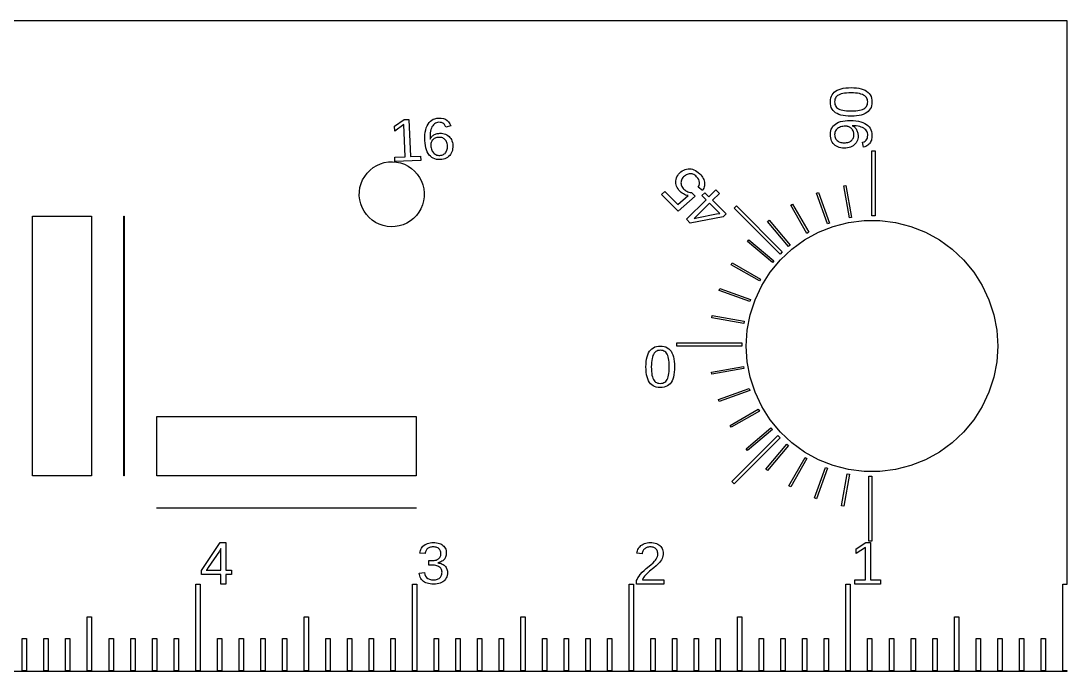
# Model space of a CAD drawing. Header units: metres. Extents: x 0 to 200, y 0 to 54.
# Drawn here: x 151.74 to 200, y 0 to 30 of the extents above; entities that cross this region are included whole.
import ezdxf

# ---------------------------------------------------------------- set-up
doc = ezdxf.new("R2010")
doc.units = ezdxf.units.M

msp = doc.modelspace()

# ---------------------------------------------------------------- linework, layer by layer
for p, q in [((200, 30), (0, 30)), ((200, 4.01), (200, 30)), ((189.125, 26.523), (189.159, 26.594)), ((189.159, 26.594), (189.204, 26.657)), ((189.204, 26.657), (189.259, 26.714)), ((189.259, 26.714), (189.323, 26.763)), ((189.323, 26.763), (189.397, 26.806)), ((189.409, 26.551), (189.368, 26.517)), ((189.397, 26.806), (189.48, 26.841)), ((189.457, 26.581), (189.409, 26.551)), ((189.513, 26.607), (189.457, 26.581)), ((189.48, 26.841), (189.573, 26.871)), ((189.578, 26.628), (189.513, 26.607)), ((189.573, 26.871), (189.676, 26.894)), ((189.652, 26.646), (189.578, 26.628)), ((189.736, 26.66), (189.652, 26.646)), ((189.676, 26.894), (189.788, 26.91)), ((189.828, 26.669), (189.736, 26.66)), ((189.788, 26.91), (189.909, 26.92)), ((189.929, 26.675), (189.828, 26.669)), ((189.909, 26.92), (190.04, 26.923)), ((190.04, 26.677), (189.929, 26.675)), ((190.04, 26.923), (190.169, 26.92)), ((190.147, 26.675), (190.04, 26.677)), ((190.245, 26.669), (190.147, 26.675)), ((190.169, 26.92), (190.289, 26.909)), ((190.335, 26.659), (190.245, 26.669)), ((190.289, 26.909), (190.4, 26.892)), ((190.417, 26.645), (190.335, 26.659)), ((190.4, 26.892), (190.502, 26.868)), ((190.491, 26.626), (190.417, 26.645)), ((190.557, 26.604), (190.491, 26.626)), ((190.502, 26.868), (190.595, 26.837)), ((190.615, 26.577), (190.557, 26.604)), ((190.595, 26.837), (190.679, 26.8)), ((190.665, 26.546), (190.615, 26.577)), ((190.707, 26.511), (190.665, 26.546)), ((190.679, 26.8), (190.754, 26.755)), ((190.754, 26.755), (190.819, 26.704)), ((190.819, 26.704), (190.874, 26.646)), ((190.874, 26.646), (190.92, 26.582)), ((190.92, 26.582), (190.955, 26.511)), ((189.08, 26.268), (189.085, 26.36)), ((189.085, 26.173), (189.08, 26.268)), ((189.085, 26.36), (189.1, 26.445)), ((189.1, 26.086), (189.085, 26.173)), ((189.1, 26.445), (189.125, 26.523)), ((189.124, 26.006), (189.1, 26.086)), ((189.28, 26.327), (189.276, 26.267)), ((189.276, 26.267), (189.28, 26.206)), ((189.291, 26.382), (189.28, 26.327)), ((189.28, 26.206), (189.291, 26.149)), ((189.309, 26.432), (189.291, 26.382)), ((189.291, 26.149), (189.309, 26.098)), ((189.335, 26.477), (189.309, 26.432)), ((189.309, 26.098), (189.334, 26.052)), ((189.368, 26.517), (189.335, 26.477)), ((190.741, 26.47), (190.707, 26.511)), ((190.768, 26.425), (190.741, 26.47)), ((190.742, 26.053), (190.768, 26.098)), ((190.787, 26.376), (190.768, 26.425)), ((190.768, 26.098), (190.787, 26.148)), ((190.798, 26.321), (190.787, 26.376)), ((190.787, 26.148), (190.798, 26.203)), ((190.802, 26.262), (190.798, 26.321)), ((190.798, 26.203), (190.802, 26.262)), ((190.955, 26.511), (190.98, 26.434)), ((190.98, 26.086), (190.955, 26.009)), ((190.98, 26.434), (190.995, 26.35)), ((190.995, 26.17), (190.98, 26.086)), ((190.995, 26.35), (191, 26.26)), ((191, 26.26), (190.995, 26.17)), ((189.158, 25.934), (189.124, 26.006)), ((189.202, 25.87), (189.158, 25.934)), ((189.256, 25.813), (189.202, 25.87)), ((189.32, 25.763), (189.256, 25.813)), ((189.393, 25.721), (189.32, 25.763)), ((189.334, 26.052), (189.367, 26.011)), ((189.367, 26.011), (189.407, 25.976)), ((189.476, 25.685), (189.393, 25.721)), ((189.407, 25.976), (189.454, 25.945)), ((189.454, 25.945), (189.51, 25.919)), ((189.569, 25.655), (189.476, 25.685)), ((189.51, 25.919), (189.574, 25.897)), ((189.672, 25.633), (189.569, 25.655)), ((189.574, 25.897), (189.649, 25.879)), ((189.649, 25.879), (189.733, 25.865)), ((189.785, 25.616), (189.672, 25.633)), ((189.733, 25.865), (189.826, 25.855)), ((189.908, 25.606), (189.785, 25.616)), ((189.826, 25.855), (189.928, 25.849)), ((190.04, 25.603), (189.908, 25.606)), ((189.928, 25.849), (190.04, 25.847)), ((190.04, 25.847), (190.149, 25.849)), ((190.17, 25.607), (190.04, 25.603)), ((190.149, 25.849), (190.249, 25.855)), ((190.29, 25.616), (190.17, 25.607)), ((190.249, 25.855), (190.34, 25.865)), ((190.402, 25.633), (190.29, 25.616)), ((190.34, 25.865), (190.423, 25.879)), ((190.504, 25.657), (190.402, 25.633)), ((190.423, 25.879), (190.497, 25.898)), ((190.497, 25.898), (190.562, 25.92)), ((190.597, 25.687), (190.504, 25.657)), ((190.562, 25.92), (190.619, 25.946)), ((190.68, 25.724), (190.597, 25.687)), ((190.619, 25.946), (190.668, 25.977)), ((190.668, 25.977), (190.709, 26.013)), ((190.755, 25.767), (190.68, 25.724)), ((190.709, 26.013), (190.742, 26.053)), ((190.82, 25.818), (190.755, 25.767)), ((190.875, 25.875), (190.82, 25.818)), ((190.92, 25.939), (190.875, 25.875)), ((190.955, 26.009), (190.92, 25.939)), ((168.977, 25.146), (169.411, 25.448)), ((168.987, 24.917), (168.977, 25.146)), ((169.402, 25.216), (168.987, 24.917)), ((169.466, 23.735), (169.402, 25.216)), ((169.411, 25.448), (169.634, 25.458)), ((169.634, 25.458), (169.709, 23.745)), ((170.439, 25.066), (170.475, 25.156)), ((170.475, 25.156), (170.518, 25.236)), ((170.518, 25.236), (170.568, 25.307)), ((170.568, 25.307), (170.626, 25.368)), ((170.626, 25.368), (170.689, 25.419)), ((170.701, 25.113), (170.674, 25.053)), ((170.689, 25.419), (170.76, 25.459)), ((170.734, 25.166), (170.701, 25.113)), ((170.771, 25.212), (170.734, 25.166)), ((170.76, 25.459), (170.837, 25.489)), ((170.811, 25.249), (170.771, 25.212)), ((170.856, 25.279), (170.811, 25.249)), ((170.837, 25.489), (170.92, 25.509)), ((170.905, 25.301), (170.856, 25.279)), ((170.958, 25.316), (170.905, 25.301)), ((170.92, 25.509), (171.01, 25.518)), ((171.016, 25.322), (170.958, 25.316)), ((171.01, 25.518), (171.127, 25.515)), ((171.081, 25.32), (171.016, 25.322)), ((171.141, 25.309), (171.081, 25.32)), ((171.127, 25.515), (171.231, 25.496)), ((171.194, 25.287), (171.141, 25.309)), ((171.24, 25.256), (171.194, 25.287)), ((171.231, 25.496), (171.323, 25.461)), ((171.28, 25.215), (171.24, 25.256)), ((171.313, 25.165), (171.28, 25.215)), ((171.339, 25.104), (171.313, 25.165)), ((171.323, 25.461), (171.403, 25.409)), ((171.568, 25.156), (171.339, 25.104)), ((171.403, 25.409), (171.47, 25.341)), ((171.47, 25.341), (171.525, 25.257)), ((171.525, 25.257), (171.568, 25.156)), ((189.155, 25.074), (189.198, 25.136)), ((189.198, 25.136), (189.25, 25.192)), ((189.25, 25.192), (189.311, 25.242)), ((189.311, 25.242), (189.381, 25.285)), ((189.381, 25.285), (189.461, 25.322)), ((189.461, 25.322), (189.551, 25.352)), ((189.552, 25.107), (189.503, 25.088)), ((189.551, 25.352), (189.65, 25.375)), ((189.605, 25.122), (189.552, 25.107)), ((189.661, 25.133), (189.605, 25.122)), ((189.65, 25.375), (189.758, 25.392)), ((189.721, 25.14), (189.661, 25.133)), ((189.785, 25.142), (189.721, 25.14)), ((189.758, 25.392), (189.876, 25.402)), ((189.817, 25.141), (189.785, 25.142)), ((189.847, 25.138), (189.817, 25.141)), ((189.877, 25.132), (189.847, 25.138)), ((189.876, 25.402), (190.003, 25.405)), ((189.905, 25.125), (189.877, 25.132)), ((189.933, 25.116), (189.905, 25.125)), ((189.959, 25.104), (189.933, 25.116)), ((189.985, 25.09), (189.959, 25.104)), ((190.003, 25.405), (190.136, 25.401)), ((190.187, 25.162), (190.092, 25.166)), ((190.092, 25.166), (190.126, 25.149)), ((190.126, 25.149), (190.157, 25.129)), ((190.136, 25.401), (190.26, 25.39)), ((190.157, 25.129), (190.187, 25.106)), ((190.275, 25.154), (190.187, 25.162)), ((190.187, 25.106), (190.215, 25.079)), ((190.26, 25.39), (190.374, 25.372)), ((190.357, 25.142), (190.275, 25.154)), ((190.432, 25.124), (190.357, 25.142)), ((190.374, 25.372), (190.48, 25.346)), ((190.501, 25.103), (190.432, 25.124)), ((190.48, 25.346), (190.576, 25.314)), ((190.564, 25.077), (190.501, 25.103)), ((190.576, 25.314), (190.664, 25.273)), ((190.664, 25.273), (190.742, 25.226)), ((190.742, 25.226), (190.81, 25.172)), ((190.81, 25.172), (190.868, 25.112)), ((190.868, 25.112), (190.916, 25.046)), ((170.372, 24.619), (170.378, 24.744)), ((170.375, 24.485), (170.372, 24.619)), ((170.378, 24.744), (170.391, 24.86)), ((170.391, 24.86), (170.411, 24.968)), ((170.411, 24.968), (170.439, 25.066)), ((170.613, 24.742), (170.61, 24.648)), ((170.61, 24.648), (170.612, 24.546)), ((170.621, 24.83), (170.613, 24.742)), ((170.633, 24.912), (170.621, 24.83)), ((170.651, 24.986), (170.633, 24.912)), ((170.674, 25.053), (170.651, 24.986)), ((170.651, 24.612), (170.675, 24.642)), ((170.675, 24.642), (170.7, 24.67)), ((170.7, 24.67), (170.728, 24.695)), ((170.728, 24.695), (170.758, 24.719)), ((170.758, 24.719), (170.79, 24.74)), ((170.79, 24.74), (170.824, 24.758)), ((170.824, 24.758), (170.86, 24.774)), ((170.86, 24.774), (170.898, 24.788)), ((170.922, 24.614), (170.88, 24.603)), ((170.898, 24.788), (170.937, 24.798)), ((170.966, 24.622), (170.922, 24.614)), ((170.937, 24.798), (170.977, 24.807)), ((171.013, 24.626), (170.966, 24.622)), ((170.977, 24.807), (171.019, 24.812)), ((171.063, 24.626), (171.013, 24.626)), ((171.019, 24.812), (171.063, 24.816)), ((171.063, 24.816), (171.136, 24.816)), ((171.111, 24.622), (171.063, 24.626)), ((171.155, 24.613), (171.111, 24.622)), ((171.136, 24.816), (171.205, 24.809)), ((171.205, 24.809), (171.27, 24.795)), ((171.27, 24.795), (171.331, 24.775)), ((171.331, 24.775), (171.387, 24.748)), ((171.387, 24.748), (171.439, 24.714)), ((171.439, 24.714), (171.487, 24.674)), ((171.487, 24.674), (171.531, 24.628)), ((171.531, 24.628), (171.568, 24.578)), ((189.08, 24.762), (189.085, 24.849)), ((189.083, 24.68), (189.08, 24.762)), ((189.094, 24.602), (189.083, 24.68)), ((189.085, 24.849), (189.099, 24.931)), ((189.099, 24.931), (189.122, 25.005)), ((189.122, 25.005), (189.155, 25.074)), ((189.279, 24.803), (189.276, 24.754)), ((189.276, 24.754), (189.278, 24.705)), ((189.278, 24.705), (189.286, 24.66)), ((189.287, 24.849), (189.279, 24.803)), ((189.286, 24.66), (189.298, 24.617)), ((189.302, 24.892), (189.287, 24.849)), ((189.298, 24.617), (189.315, 24.577)), ((189.322, 24.933), (189.302, 24.892)), ((189.347, 24.97), (189.322, 24.933)), ((189.379, 25.005), (189.347, 24.97)), ((189.416, 25.036), (189.379, 25.005)), ((189.458, 25.064), (189.416, 25.036)), ((189.503, 25.088), (189.458, 25.064)), ((190.009, 25.074), (189.985, 25.09)), ((190.032, 25.057), (190.009, 25.074)), ((190.053, 25.038), (190.032, 25.057)), ((190.073, 25.018), (190.053, 25.038)), ((190.09, 24.996), (190.073, 25.018)), ((190.106, 24.972), (190.09, 24.996)), ((190.134, 24.921), (190.106, 24.972)), ((190.13, 24.576), (190.147, 24.616)), ((190.145, 24.894), (190.134, 24.921)), ((190.153, 24.867), (190.145, 24.894)), ((190.147, 24.616), (190.159, 24.658)), ((190.16, 24.839), (190.153, 24.867)), ((190.159, 24.658), (190.167, 24.703)), ((190.165, 24.81), (190.16, 24.839)), ((190.168, 24.781), (190.165, 24.81)), ((190.167, 24.703), (190.169, 24.751)), ((190.169, 24.751), (190.168, 24.781)), ((190.215, 25.079), (190.241, 25.05)), ((190.241, 25.05), (190.265, 25.017)), ((190.265, 25.017), (190.287, 24.981)), ((190.287, 24.981), (190.306, 24.943)), ((190.306, 24.943), (190.323, 24.904)), ((190.323, 24.904), (190.336, 24.864)), ((190.336, 24.864), (190.347, 24.823)), ((190.356, 24.622), (190.346, 24.555)), ((190.347, 24.823), (190.354, 24.781)), ((190.354, 24.781), (190.359, 24.737)), ((190.36, 24.693), (190.356, 24.622)), ((190.359, 24.737), (190.36, 24.693)), ((190.62, 25.046), (190.564, 25.077)), ((190.669, 25.011), (190.62, 25.046)), ((190.711, 24.973), (190.669, 25.011)), ((190.745, 24.93), (190.711, 24.973)), ((190.771, 24.884), (190.745, 24.93)), ((190.79, 24.834), (190.771, 24.884)), ((190.786, 24.594), (190.8, 24.654)), ((190.801, 24.78), (190.79, 24.834)), ((190.8, 24.654), (190.805, 24.722)), ((190.805, 24.722), (190.801, 24.78)), ((190.916, 25.046), (190.953, 24.973)), ((190.953, 24.973), (190.979, 24.894)), ((190.979, 24.894), (190.995, 24.809)), ((190.998, 24.656), (190.992, 24.598)), ((190.995, 24.809), (191, 24.718)), ((191, 24.718), (190.998, 24.656)), ((170.383, 24.362), (170.375, 24.485)), ((170.399, 24.248), (170.383, 24.362)), ((170.421, 24.143), (170.399, 24.248)), ((170.449, 24.046), (170.421, 24.143)), ((170.612, 24.546), (170.631, 24.58)), ((170.631, 24.58), (170.651, 24.612)), ((170.654, 24.344), (170.649, 24.3)), ((170.649, 24.3), (170.649, 24.254)), ((170.649, 24.254), (170.654, 24.196)), ((170.663, 24.384), (170.654, 24.344)), ((170.654, 24.196), (170.663, 24.141)), ((170.676, 24.422), (170.663, 24.384)), ((170.663, 24.141), (170.676, 24.089)), ((170.694, 24.457), (170.676, 24.422)), ((170.716, 24.49), (170.694, 24.457)), ((170.742, 24.519), (170.716, 24.49)), ((170.773, 24.546), (170.742, 24.519)), ((170.806, 24.569), (170.773, 24.546)), ((170.842, 24.588), (170.806, 24.569)), ((170.88, 24.603), (170.842, 24.588)), ((171.196, 24.599), (171.155, 24.613)), ((171.234, 24.581), (171.196, 24.599)), ((171.269, 24.559), (171.234, 24.581)), ((171.3, 24.532), (171.269, 24.559)), ((171.329, 24.501), (171.3, 24.532)), ((171.353, 24.465), (171.329, 24.501)), ((171.374, 24.427), (171.353, 24.465)), ((171.39, 24.384), (171.374, 24.427)), ((171.403, 24.337), (171.39, 24.384)), ((171.411, 24.287), (171.403, 24.337)), ((171.416, 24.233), (171.411, 24.287)), ((171.412, 24.127), (171.416, 24.178)), ((171.416, 24.178), (171.416, 24.233)), ((171.568, 24.578), (171.599, 24.522)), ((171.599, 24.522), (171.623, 24.462)), ((171.623, 24.462), (171.642, 24.397)), ((171.642, 24.397), (171.655, 24.328)), ((171.661, 24.172), (171.654, 24.096)), ((171.655, 24.328), (171.661, 24.253)), ((171.661, 24.253), (171.661, 24.172)), ((189.111, 24.53), (189.094, 24.602)), ((189.136, 24.464), (189.111, 24.53)), ((189.167, 24.403), (189.136, 24.464)), ((189.206, 24.347), (189.167, 24.403)), ((189.251, 24.296), (189.206, 24.347)), ((189.302, 24.252), (189.251, 24.296)), ((189.359, 24.214), (189.302, 24.252)), ((189.315, 24.577), (189.337, 24.54)), ((189.337, 24.54), (189.364, 24.507)), ((189.42, 24.183), (189.359, 24.214)), ((189.364, 24.507), (189.396, 24.476)), ((189.396, 24.476), (189.432, 24.449)), ((189.487, 24.16), (189.42, 24.183)), ((189.432, 24.449), (189.471, 24.427)), ((189.471, 24.427), (189.514, 24.408)), ((189.559, 24.143), (189.487, 24.16)), ((189.514, 24.408), (189.56, 24.393)), ((189.636, 24.132), (189.559, 24.143)), ((189.56, 24.393), (189.609, 24.383)), ((189.609, 24.383), (189.662, 24.377)), ((189.719, 24.129), (189.636, 24.132)), ((189.662, 24.377), (189.719, 24.375)), ((189.719, 24.375), (189.777, 24.377)), ((189.8, 24.132), (189.719, 24.129)), ((189.777, 24.377), (189.831, 24.383)), ((189.875, 24.142), (189.8, 24.132)), ((189.831, 24.383), (189.881, 24.393)), ((189.947, 24.157), (189.875, 24.142)), ((189.881, 24.393), (189.928, 24.408)), ((189.928, 24.408), (189.972, 24.427)), ((190.013, 24.179), (189.947, 24.157)), ((189.972, 24.427), (190.012, 24.449)), ((190.012, 24.449), (190.048, 24.476)), ((190.075, 24.208), (190.013, 24.179)), ((190.048, 24.476), (190.08, 24.507)), ((190.132, 24.242), (190.075, 24.208)), ((190.08, 24.507), (190.107, 24.54)), ((190.107, 24.54), (190.13, 24.576)), ((190.185, 24.283), (190.132, 24.242)), ((190.231, 24.329), (190.185, 24.283)), ((190.271, 24.379), (190.231, 24.329)), ((190.303, 24.434), (190.271, 24.379)), ((190.328, 24.492), (190.303, 24.434)), ((190.346, 24.555), (190.328, 24.492)), ((190.569, 24.4), (190.632, 24.424)), ((190.605, 24.169), (190.569, 24.4)), ((190.662, 24.187), (190.605, 24.169)), ((190.632, 24.424), (190.685, 24.456)), ((190.715, 24.208), (190.662, 24.187)), ((190.685, 24.456), (190.728, 24.495)), ((190.762, 24.233), (190.715, 24.208)), ((190.728, 24.495), (190.762, 24.541)), ((190.762, 24.541), (190.786, 24.594)), ((190.805, 24.26), (190.762, 24.233)), ((190.844, 24.291), (190.805, 24.26)), ((190.878, 24.324), (190.844, 24.291)), ((190.907, 24.361), (190.878, 24.324)), ((190.932, 24.401), (190.907, 24.361)), ((190.953, 24.445), (190.932, 24.401)), ((190.97, 24.492), (190.953, 24.445)), ((190.983, 24.543), (190.97, 24.492)), ((190.992, 24.598), (190.983, 24.543)), ((168.985, 23.714), (169.466, 23.735)), ((168.994, 23.508), (168.985, 23.714)), ((169.709, 23.745), (170.17, 23.766)), ((170.17, 23.766), (170.179, 23.56)), ((170.484, 23.959), (170.449, 24.046)), ((170.526, 23.881), (170.484, 23.959)), ((170.574, 23.811), (170.526, 23.881)), ((170.629, 23.752), (170.574, 23.811)), ((170.689, 23.702), (170.629, 23.752)), ((170.676, 24.089), (170.694, 24.041)), ((170.754, 23.662), (170.689, 23.702)), ((170.694, 24.041), (170.716, 23.995)), ((170.716, 23.995), (170.742, 23.954)), ((170.742, 23.954), (170.773, 23.915)), ((170.826, 23.631), (170.754, 23.662)), ((170.773, 23.915), (170.807, 23.881)), ((170.807, 23.881), (170.843, 23.852)), ((170.843, 23.852), (170.882, 23.829)), ((170.882, 23.829), (170.922, 23.812)), ((170.922, 23.812), (170.965, 23.8)), ((170.965, 23.8), (171.011, 23.794)), ((171.011, 23.794), (171.059, 23.794)), ((171.059, 23.794), (171.107, 23.798)), ((171.107, 23.798), (171.152, 23.807)), ((171.152, 23.807), (171.194, 23.82)), ((171.194, 23.82), (171.233, 23.838)), ((171.233, 23.838), (171.268, 23.86)), ((171.268, 23.86), (171.301, 23.887)), ((171.36, 23.666), (171.297, 23.64)), ((171.301, 23.887), (171.329, 23.918)), ((171.329, 23.918), (171.354, 23.954)), ((171.354, 23.954), (171.375, 23.992)), ((171.418, 23.7), (171.36, 23.666)), ((171.375, 23.992), (171.392, 24.034)), ((171.392, 24.034), (171.404, 24.078)), ((171.404, 24.078), (171.412, 24.127)), ((171.47, 23.74), (171.418, 23.7)), ((171.517, 23.787), (171.47, 23.74)), ((171.559, 23.839), (171.517, 23.787)), ((171.593, 23.896), (171.559, 23.839)), ((171.62, 23.959), (171.593, 23.896)), ((171.641, 24.025), (171.62, 23.959)), ((171.654, 24.096), (171.641, 24.025)), ((191, 21), (191, 24)), ((191, 24), (191.15, 24)), ((191.15, 24), (191.15, 21)), ((167.841, 23.113), (167.988, 23.23)), ((167.988, 23.23), (168.149, 23.328)), ((168.149, 23.328), (168.321, 23.405)), ((168.321, 23.405), (168.502, 23.46)), ((168.502, 23.46), (168.687, 23.491)), ((168.687, 23.491), (168.875, 23.5)), ((168.875, 23.5), (169.063, 23.484)), ((170.179, 23.56), (168.994, 23.508)), ((169.063, 23.484), (169.247, 23.445)), ((169.247, 23.445), (169.425, 23.384)), ((169.425, 23.384), (169.594, 23.3)), ((169.594, 23.3), (169.751, 23.197)), ((169.751, 23.197), (169.894, 23.074)), ((170.903, 23.611), (170.826, 23.631)), ((170.986, 23.6), (170.903, 23.611)), ((171.075, 23.599), (170.986, 23.6)), ((171.154, 23.606), (171.075, 23.599)), ((171.228, 23.619), (171.154, 23.606)), ((171.297, 23.64), (171.228, 23.619)), ((182.444, 23.165), (182.512, 23.177)), ((182.512, 23.177), (182.582, 23.179)), ((182.582, 23.179), (182.651, 23.173)), ((182.651, 23.173), (182.72, 23.158)), ((167.502, 22.664), (167.596, 22.828)), ((167.596, 22.828), (167.709, 22.978)), ((167.709, 22.978), (167.841, 23.113)), ((169.894, 23.074), (170.021, 22.934)), ((170.021, 22.934), (170.128, 22.779)), ((170.128, 22.779), (170.216, 22.613)), ((181.95, 22.627), (181.96, 22.69)), ((181.96, 22.69), (181.978, 22.752)), ((181.978, 22.752), (182.004, 22.811)), ((182.004, 22.811), (182.037, 22.868)), ((182.037, 22.868), (182.078, 22.924)), ((182.078, 22.924), (182.126, 22.977)), ((182.126, 22.977), (182.187, 23.032)), ((182.187, 23.032), (182.249, 23.079)), ((182.225, 22.692), (182.208, 22.652)), ((182.248, 22.73), (182.225, 22.692)), ((182.275, 22.768), (182.248, 22.73)), ((182.249, 23.079), (182.312, 23.116)), ((182.308, 22.804), (182.275, 22.768)), ((182.349, 22.841), (182.308, 22.804)), ((182.312, 23.116), (182.377, 23.145)), ((182.39, 22.873), (182.349, 22.841)), ((182.377, 23.145), (182.444, 23.165)), ((182.433, 22.899), (182.39, 22.873)), ((182.476, 22.92), (182.433, 22.899)), ((182.52, 22.935), (182.476, 22.92)), ((182.564, 22.944), (182.52, 22.935)), ((182.609, 22.948), (182.564, 22.944)), ((182.654, 22.946), (182.609, 22.948)), ((182.699, 22.938), (182.654, 22.946)), ((182.742, 22.925), (182.699, 22.938)), ((182.72, 23.158), (182.788, 23.134)), ((182.785, 22.906), (182.742, 22.925)), ((182.826, 22.881), (182.785, 22.906)), ((182.788, 23.134), (182.855, 23.101)), ((182.867, 22.85), (182.826, 22.881)), ((182.855, 23.101), (182.922, 23.059)), ((182.907, 22.813), (182.867, 22.85)), ((182.964, 22.748), (182.907, 22.813)), ((182.922, 23.059), (182.987, 23.008)), ((183.006, 22.682), (182.964, 22.748)), ((182.987, 23.008), (183.051, 22.949)), ((183.051, 22.949), (183.102, 22.895)), ((183.102, 22.895), (183.146, 22.84)), ((183.146, 22.84), (183.184, 22.786)), ((183.184, 22.786), (183.216, 22.731)), ((183.216, 22.731), (183.241, 22.676)), ((167.352, 22.123), (167.379, 22.309)), ((167.379, 22.309), (167.429, 22.491)), ((167.429, 22.491), (167.502, 22.664)), ((170.216, 22.613), (170.282, 22.436)), ((170.282, 22.436), (170.325, 22.253)), ((170.325, 22.253), (170.345, 22.066)), ((181.948, 22.562), (181.95, 22.627)), ((181.952, 22.496), (181.948, 22.562)), ((181.965, 22.432), (181.952, 22.496)), ((181.986, 22.369), (181.965, 22.432)), ((182.015, 22.308), (181.986, 22.369)), ((182.052, 22.247), (182.015, 22.308)), ((182.096, 22.189), (182.052, 22.247)), ((182.19, 22.569), (182.188, 22.525)), ((182.188, 22.525), (182.191, 22.481)), ((182.196, 22.611), (182.19, 22.569)), ((182.191, 22.481), (182.2, 22.438)), ((182.208, 22.652), (182.196, 22.611)), ((182.2, 22.438), (182.214, 22.396)), ((182.214, 22.396), (182.233, 22.355)), ((182.233, 22.355), (182.258, 22.315)), ((182.258, 22.315), (182.288, 22.275)), ((182.288, 22.275), (182.324, 22.237)), ((182.324, 22.237), (182.365, 22.199)), ((182.988, 22.334), (183.022, 22.406)), ((183.181, 22.181), (182.988, 22.334)), ((183.033, 22.614), (183.006, 22.682)), ((183.022, 22.406), (183.041, 22.477)), ((183.044, 22.546), (183.033, 22.614)), ((183.041, 22.477), (183.044, 22.546)), ((183.214, 22.234), (183.181, 22.181)), ((183.24, 22.288), (183.214, 22.234)), ((183.26, 22.342), (183.24, 22.288)), ((183.241, 22.676), (183.261, 22.62)), ((183.273, 22.397), (183.26, 22.342)), ((183.261, 22.62), (183.273, 22.564)), ((183.273, 22.564), (183.28, 22.508)), ((183.279, 22.452), (183.273, 22.397)), ((183.28, 22.508), (183.279, 22.452)), ((183.479, 21.887), (183.796, 22.204)), ((183.796, 22.204), (183.958, 22.042)), ((189.698, 22.386), (189.796, 22.403)), ((189.958, 20.909), (189.698, 22.386)), ((189.796, 22.403), (190.057, 20.926)), ((167.348, 21.934), (167.352, 22.123)), ((167.368, 21.747), (167.348, 21.934)), ((167.412, 21.564), (167.368, 21.747)), ((170.342, 21.877), (170.315, 21.691)), ((170.345, 22.066), (170.342, 21.877)), ((181.296, 21.989), (181.441, 22.135)), ((182.059, 21.225), (181.296, 21.989)), ((181.441, 22.135), (182.049, 21.527)), ((182.049, 21.527), (182.512, 21.94)), ((182.838, 21.915), (182.059, 21.225)), ((182.149, 22.131), (182.096, 22.189)), ((182.197, 22.087), (182.149, 22.131)), ((182.246, 22.048), (182.197, 22.087)), ((182.297, 22.015), (182.246, 22.048)), ((182.349, 21.988), (182.297, 22.015)), ((182.402, 21.966), (182.349, 21.988)), ((182.365, 22.199), (182.408, 22.167)), ((182.456, 21.95), (182.402, 21.966)), ((182.408, 22.167), (182.453, 22.14)), ((182.438, 20.846), (183.343, 21.751)), ((182.453, 22.14), (182.5, 22.118)), ((182.512, 21.94), (182.456, 21.95)), ((182.5, 22.118), (182.552, 22.101)), ((182.552, 22.101), (182.608, 22.089)), ((182.608, 22.089), (182.67, 22.082)), ((182.67, 22.082), (182.838, 21.915)), ((183.155, 21.939), (183.29, 22.075)), ((183.343, 21.751), (183.155, 21.939)), ((183.29, 22.075), (183.479, 21.887)), ((183.958, 22.042), (183.64, 21.725)), ((183.64, 21.725), (184.274, 21.091)), ((188.435, 22.048), (188.529, 22.082)), ((188.948, 20.638), (188.435, 22.048)), ((188.529, 22.082), (189.042, 20.672)), ((167.478, 21.387), (167.412, 21.564)), ((167.565, 21.221), (167.478, 21.387)), ((170.192, 21.336), (170.098, 21.172)), ((170.264, 21.509), (170.192, 21.336)), ((170.315, 21.691), (170.264, 21.509)), ((183.505, 21.59), (182.793, 20.877)), ((183.981, 21.114), (183.505, 21.59)), ((184.636, 21.364), (184.742, 21.47)), ((186.757, 19.243), (184.636, 21.364)), ((184.742, 21.47), (186.863, 19.349)), ((187.25, 21.495), (187.337, 21.545)), ((188, 20.196), (187.25, 21.495)), ((187.337, 21.545), (188.087, 20.246)), ((152.27, 9.015), (152.27, 20.985)), ((152.27, 20.985), (155, 20.985)), ((155, 20.985), (155, 9.015)), ((156.49, 9.015), (156.49, 20.985)), ((156.49, 20.985), (156.5, 20.985)), ((156.5, 20.985), (156.5, 9.015)), ((167.673, 21.066), (167.565, 21.221)), ((167.799, 20.926), (167.673, 21.066)), ((167.942, 20.803), (167.799, 20.926)), ((168.099, 20.7), (167.942, 20.803)), ((169.705, 20.77), (169.544, 20.672)), ((169.853, 20.887), (169.705, 20.77)), ((169.984, 21.022), (169.853, 20.887)), ((170.098, 21.172), (169.984, 21.022)), ((182.619, 20.666), (182.438, 20.846)), ((184.14, 20.957), (182.619, 20.666)), ((182.793, 20.877), (182.923, 20.915)), ((182.923, 20.915), (183.824, 21.091)), ((183.824, 21.091), (183.947, 21.11)), ((183.947, 21.11), (183.981, 21.114)), ((184.274, 21.091), (184.14, 20.957)), ((186.179, 20.745), (186.256, 20.81)), ((186.256, 20.81), (187.22, 19.66)), ((189.913, 20.697), (190.636, 20.788)), ((190.057, 20.926), (189.958, 20.909)), ((190.636, 20.788), (191.364, 20.788)), ((191.15, 21), (191, 21)), ((191.364, 20.788), (192.087, 20.697)), ((168.268, 20.616), (168.099, 20.7)), ((168.446, 20.555), (168.268, 20.616)), ((168.63, 20.516), (168.446, 20.555)), ((168.818, 20.5), (168.63, 20.516)), ((169.006, 20.509), (168.818, 20.5)), ((169.192, 20.54), (169.006, 20.509)), ((169.372, 20.595), (169.192, 20.54)), ((169.544, 20.672), (169.372, 20.595)), ((187.143, 19.596), (186.179, 20.745)), ((188.53, 20.248), (189.208, 20.516)), ((189.042, 20.672), (188.948, 20.638)), ((189.208, 20.516), (189.913, 20.697)), ((192.087, 20.697), (192.792, 20.516)), ((192.792, 20.516), (193.47, 20.248)), ((185.255, 19.821), (185.319, 19.898)), ((186.404, 18.857), (185.255, 19.821)), ((185.319, 19.898), (186.468, 18.933)), ((187.303, 19.469), (187.892, 19.897)), ((187.892, 19.897), (188.53, 20.248)), ((188.087, 20.246), (188, 20.196)), ((193.47, 20.248), (194.108, 19.897)), ((194.108, 19.897), (194.697, 19.469)), ((186.863, 19.349), (186.757, 19.243)), ((186.772, 18.97), (187.303, 19.469)), ((187.22, 19.66), (187.143, 19.596)), ((194.697, 19.469), (195.228, 18.97)), ((184.505, 18.75), (184.555, 18.837)), ((184.555, 18.837), (185.854, 18.087)), ((186.308, 18.409), (186.772, 18.97)), ((186.468, 18.933), (186.404, 18.857)), ((195.228, 18.97), (195.692, 18.409)), ((185.804, 18), (184.505, 18.75)), ((185.917, 17.794), (186.308, 18.409)), ((195.692, 18.409), (196.083, 17.794)), ((185.854, 18.087), (185.804, 18)), ((183.952, 17.565), (183.987, 17.659)), ((185.362, 17.052), (183.952, 17.565)), ((183.987, 17.659), (185.396, 17.146)), ((185.607, 17.135), (185.917, 17.794)), ((196.083, 17.794), (196.393, 17.135)), ((185.396, 17.146), (185.362, 17.052)), ((185.382, 16.442), (185.607, 17.135)), ((196.393, 17.135), (196.618, 16.442)), ((185.246, 15.727), (185.382, 16.442)), ((196.618, 16.442), (196.754, 15.727)), ((183.614, 16.302), (183.631, 16.401)), ((185.091, 16.042), (183.614, 16.302)), ((183.631, 16.401), (185.109, 16.14)), ((185.109, 16.14), (185.091, 16.042)), ((185.2, 15), (185.246, 15.727)), ((196.754, 15.727), (196.8, 15)), ((180.984, 14.955), (181.061, 14.98)), ((181.061, 14.98), (181.145, 14.995)), ((181.145, 14.995), (181.235, 15)), ((181.235, 15), (181.325, 14.995)), ((181.325, 14.995), (181.409, 14.98)), ((181.409, 14.98), (181.486, 14.955)), ((182, 15), (182, 15.15)), ((182, 15.15), (185, 15.15)), ((185, 15), (182, 15)), ((185, 15.15), (185, 15)), ((185.246, 14.273), (185.2, 15)), ((196.8, 15), (196.754, 14.273)), ((180.603, 14.4), (180.627, 14.502)), ((180.627, 14.502), (180.658, 14.595)), ((180.658, 14.595), (180.695, 14.679)), ((180.695, 14.679), (180.74, 14.754)), ((180.74, 14.754), (180.791, 14.819)), ((180.791, 14.819), (180.849, 14.874)), ((180.849, 14.874), (180.913, 14.92)), ((180.869, 14.491), (180.851, 14.417)), ((180.891, 14.557), (180.869, 14.491)), ((180.918, 14.615), (180.891, 14.557)), ((180.913, 14.92), (180.984, 14.955)), ((180.949, 14.665), (180.918, 14.615)), ((180.985, 14.707), (180.949, 14.665)), ((181.025, 14.741), (180.985, 14.707)), ((181.07, 14.768), (181.025, 14.741)), ((181.12, 14.787), (181.07, 14.768)), ((181.174, 14.798), (181.12, 14.787)), ((181.233, 14.802), (181.174, 14.798)), ((181.292, 14.798), (181.233, 14.802)), ((181.347, 14.787), (181.292, 14.798)), ((181.397, 14.768), (181.347, 14.787)), ((181.442, 14.742), (181.397, 14.768)), ((181.482, 14.709), (181.442, 14.742)), ((181.518, 14.668), (181.482, 14.709)), ((181.486, 14.955), (181.557, 14.92)), ((181.549, 14.619), (181.518, 14.668)), ((181.575, 14.562), (181.549, 14.619)), ((181.557, 14.92), (181.62, 14.875)), ((181.598, 14.497), (181.575, 14.562)), ((181.616, 14.422), (181.598, 14.497)), ((181.62, 14.875), (181.678, 14.82)), ((181.678, 14.82), (181.728, 14.755)), ((181.728, 14.755), (181.772, 14.68)), ((181.772, 14.68), (181.808, 14.597)), ((181.808, 14.597), (181.838, 14.504)), ((181.838, 14.504), (181.862, 14.402)), ((180.572, 14.04), (180.575, 14.169)), ((180.575, 13.909), (180.572, 14.04)), ((180.575, 14.169), (180.586, 14.289)), ((180.586, 14.289), (180.603, 14.4)), ((180.82, 14.146), (180.818, 14.04)), ((180.818, 14.04), (180.82, 13.929)), ((180.826, 14.245), (180.82, 14.146)), ((180.836, 14.335), (180.826, 14.245)), ((180.851, 14.417), (180.836, 14.335)), ((181.63, 14.34), (181.616, 14.422)), ((181.64, 14.248), (181.63, 14.34)), ((181.646, 14.149), (181.64, 14.248)), ((181.648, 14.04), (181.646, 14.149)), ((181.646, 13.928), (181.648, 14.04)), ((181.862, 14.402), (181.879, 14.29)), ((181.879, 14.29), (181.889, 14.17)), ((181.889, 14.17), (181.892, 14.04)), ((181.892, 14.04), (181.889, 13.908)), ((183.597, 13.796), (185.074, 14.057)), ((185.074, 14.057), (185.091, 13.958)), ((185.382, 13.558), (185.246, 14.273)), ((196.754, 14.273), (196.618, 13.558)), ((180.585, 13.788), (180.575, 13.909)), ((180.601, 13.676), (180.585, 13.788)), ((180.624, 13.573), (180.601, 13.676)), ((180.654, 13.48), (180.624, 13.573)), ((180.82, 13.929), (180.826, 13.828)), ((180.826, 13.828), (180.836, 13.736)), ((180.836, 13.736), (180.849, 13.652)), ((180.849, 13.652), (180.867, 13.578)), ((180.867, 13.578), (180.889, 13.513)), ((181.576, 13.51), (181.598, 13.575)), ((181.598, 13.575), (181.616, 13.649)), ((181.616, 13.649), (181.63, 13.732)), ((181.63, 13.732), (181.64, 13.826)), ((181.64, 13.826), (181.646, 13.928)), ((181.84, 13.569), (181.81, 13.476)), ((181.863, 13.672), (181.84, 13.569)), ((181.879, 13.785), (181.863, 13.672)), ((181.889, 13.908), (181.879, 13.785)), ((183.614, 13.698), (183.597, 13.796)), ((185.091, 13.958), (183.614, 13.698)), ((185.607, 12.865), (185.382, 13.558)), ((196.618, 13.558), (196.393, 12.865)), ((180.69, 13.397), (180.654, 13.48)), ((180.732, 13.323), (180.69, 13.397)), ((180.781, 13.258), (180.732, 13.323)), ((180.838, 13.204), (180.781, 13.258)), ((180.901, 13.159), (180.838, 13.204)), ((180.889, 13.513), (180.914, 13.457)), ((180.972, 13.125), (180.901, 13.159)), ((180.914, 13.457), (180.944, 13.409)), ((180.944, 13.409), (180.978, 13.368)), ((181.05, 13.1), (180.972, 13.125)), ((180.978, 13.368), (181.018, 13.335)), ((181.018, 13.335), (181.063, 13.309)), ((181.135, 13.085), (181.05, 13.1)), ((181.063, 13.309), (181.113, 13.291)), ((181.113, 13.291), (181.168, 13.28)), ((181.227, 13.08), (181.135, 13.085)), ((181.168, 13.28), (181.228, 13.276)), ((181.322, 13.085), (181.227, 13.08)), ((181.228, 13.276), (181.289, 13.28)), ((181.289, 13.28), (181.346, 13.29)), ((181.409, 13.1), (181.322, 13.085)), ((181.346, 13.29), (181.397, 13.309)), ((181.397, 13.309), (181.443, 13.334)), ((181.489, 13.124), (181.409, 13.1)), ((181.443, 13.334), (181.484, 13.367)), ((181.484, 13.367), (181.519, 13.407)), ((181.561, 13.158), (181.489, 13.124)), ((181.519, 13.407), (181.55, 13.454)), ((181.55, 13.454), (181.576, 13.51)), ((181.625, 13.203), (181.561, 13.158)), ((181.683, 13.256), (181.625, 13.203)), ((181.732, 13.32), (181.683, 13.256)), ((181.774, 13.393), (181.732, 13.32)), ((181.81, 13.476), (181.774, 13.393)), ((183.918, 12.529), (185.328, 13.042)), ((185.328, 13.042), (185.362, 12.948)), ((185.362, 12.948), (183.952, 12.435)), ((185.917, 12.206), (185.607, 12.865)), ((196.393, 12.865), (196.083, 12.206)), ((183.952, 12.435), (183.918, 12.529)), ((184.455, 11.337), (185.754, 12.087)), ((185.754, 12.087), (185.804, 12)), ((186.308, 11.591), (185.917, 12.206)), ((196.083, 12.206), (195.692, 11.591)), ((158, 9.015), (158, 11.745)), ((158, 11.745), (169.97, 11.745)), ((169.97, 11.745), (169.97, 9.015)), ((185.804, 12), (184.505, 11.25)), ((186.772, 11.03), (186.308, 11.591)), ((195.692, 11.591), (195.228, 11.03)), ((184.505, 11.25), (184.455, 11.337)), ((185.19, 10.256), (186.339, 11.22)), ((186.404, 11.143), (185.255, 10.179)), ((186.339, 11.22), (186.404, 11.143)), ((184.53, 8.742), (186.651, 10.863)), ((186.757, 10.757), (184.636, 8.636)), ((186.651, 10.863), (186.757, 10.757)), ((187.303, 10.531), (186.772, 11.03)), ((195.228, 11.03), (194.697, 10.531)), ((185.255, 10.179), (185.19, 10.256)), ((186.102, 9.319), (187.067, 10.468)), ((187.143, 10.404), (186.179, 9.255)), ((187.067, 10.468), (187.143, 10.404)), ((187.892, 10.103), (187.303, 10.531)), ((194.697, 10.531), (194.108, 10.103)), ((187.163, 8.555), (187.913, 9.854)), ((188, 9.804), (187.25, 8.505)), ((188.53, 9.752), (187.892, 10.103)), ((187.913, 9.854), (188, 9.804)), ((189.208, 9.484), (188.53, 9.752)), ((193.47, 9.752), (192.792, 9.484)), ((194.108, 10.103), (193.47, 9.752)), ((186.179, 9.255), (186.102, 9.319)), ((188.341, 7.987), (188.854, 9.396)), ((188.948, 9.362), (188.435, 7.952)), ((188.854, 9.396), (188.948, 9.362)), ((189.913, 9.303), (189.208, 9.484)), ((190.636, 9.211), (189.913, 9.303)), ((191.364, 9.211), (190.636, 9.211)), ((192.087, 9.303), (191.364, 9.211)), ((192.792, 9.484), (192.087, 9.303)), ((155, 9.015), (152.27, 9.015)), ((156.5, 9.015), (156.49, 9.015)), ((169.97, 9.015), (158, 9.015)), ((184.636, 8.636), (184.53, 8.742)), ((189.599, 7.631), (189.86, 9.109)), ((189.958, 9.091), (189.698, 7.614)), ((189.86, 9.109), (189.958, 9.091)), ((190.85, 6), (190.85, 9)), ((190.85, 9), (191, 9)), ((191, 9), (191, 6)), ((187.25, 8.505), (187.163, 8.555)), ((188.435, 7.952), (188.341, 7.987)), ((158, 7.515), (158, 7.525)), ((158, 7.525), (169.97, 7.525)), ((169.97, 7.515), (158, 7.515)), ((169.97, 7.525), (169.97, 7.515)), ((189.698, 7.614), (189.599, 7.631)), ((160.063, 4.648), (160.933, 5.93)), ((160.933, 5.93), (161.188, 5.93)), ((161.188, 5.93), (161.188, 4.65)), ((170.286, 5.76), (170.331, 5.799)), ((170.331, 5.799), (170.381, 5.834)), ((170.381, 5.834), (170.434, 5.863)), ((170.434, 5.863), (170.491, 5.887)), ((170.491, 5.887), (170.553, 5.906)), ((170.553, 5.906), (170.618, 5.919)), ((170.618, 5.919), (170.686, 5.927)), ((170.686, 5.927), (170.759, 5.93)), ((170.759, 5.93), (170.838, 5.927)), ((170.838, 5.927), (170.912, 5.919)), ((170.912, 5.919), (170.981, 5.906)), ((170.981, 5.906), (171.044, 5.888)), ((171.044, 5.888), (171.102, 5.864)), ((171.102, 5.864), (171.155, 5.834)), ((171.155, 5.834), (171.203, 5.8)), ((171.203, 5.8), (171.245, 5.761)), ((180.298, 5.755), (180.343, 5.795)), ((180.343, 5.795), (180.393, 5.831)), ((180.393, 5.831), (180.446, 5.861)), ((180.446, 5.861), (180.503, 5.886)), ((180.503, 5.886), (180.565, 5.905)), ((180.565, 5.905), (180.63, 5.919)), ((180.63, 5.919), (180.698, 5.927)), ((180.698, 5.927), (180.771, 5.93)), ((180.771, 5.93), (180.85, 5.927)), ((180.85, 5.927), (180.924, 5.919)), ((180.924, 5.919), (180.993, 5.905)), ((180.993, 5.905), (181.056, 5.886)), ((181.056, 5.886), (181.113, 5.861)), ((181.113, 5.861), (181.165, 5.831)), ((181.165, 5.831), (181.212, 5.795)), ((181.212, 5.795), (181.253, 5.754)), ((190.268, 5.647), (190.715, 5.93)), ((190.715, 5.93), (190.938, 5.93)), ((191, 6), (190.85, 6)), ((190.938, 5.93), (190.938, 4.216)), ((160.894, 5.539), (160.381, 4.777)), ((160.959, 5.658), (160.894, 5.539)), ((160.959, 4.65), (160.959, 5.658)), ((170.138, 5.437), (170.149, 5.501)), ((170.381, 5.418), (170.138, 5.437)), ((170.149, 5.501), (170.165, 5.561)), ((170.165, 5.561), (170.187, 5.617)), ((170.187, 5.617), (170.214, 5.669)), ((170.214, 5.669), (170.247, 5.716)), ((170.247, 5.716), (170.286, 5.76)), ((170.387, 5.459), (170.381, 5.418)), ((170.397, 5.498), (170.387, 5.459)), ((170.41, 5.533), (170.397, 5.498)), ((170.426, 5.566), (170.41, 5.533)), ((170.446, 5.597), (170.426, 5.566)), ((170.469, 5.624), (170.446, 5.597)), ((170.496, 5.649), (170.469, 5.624)), ((170.526, 5.671), (170.496, 5.649)), ((170.558, 5.689), (170.526, 5.671)), ((170.593, 5.704), (170.558, 5.689)), ((170.63, 5.716), (170.593, 5.704)), ((170.67, 5.724), (170.63, 5.716)), ((170.712, 5.729), (170.67, 5.724)), ((170.757, 5.731), (170.712, 5.729)), ((170.806, 5.729), (170.757, 5.731)), ((170.851, 5.724), (170.806, 5.729)), ((170.893, 5.715), (170.851, 5.724)), ((170.931, 5.703), (170.893, 5.715)), ((170.965, 5.688), (170.931, 5.703)), ((170.997, 5.669), (170.965, 5.688)), ((171.024, 5.646), (170.997, 5.669)), ((171.048, 5.62), (171.024, 5.646)), ((171.068, 5.592), (171.048, 5.62)), ((171.085, 5.562), (171.068, 5.592)), ((171.097, 5.529), (171.085, 5.562)), ((171.094, 5.299), (171.105, 5.335)), ((171.107, 5.493), (171.097, 5.529)), ((171.105, 5.335), (171.112, 5.373)), ((171.112, 5.455), (171.107, 5.493)), ((171.114, 5.414), (171.112, 5.455)), ((171.112, 5.373), (171.114, 5.414)), ((171.245, 5.761), (171.281, 5.718)), ((171.281, 5.718), (171.31, 5.671)), ((171.31, 5.671), (171.333, 5.619)), ((171.333, 5.619), (171.349, 5.564)), ((171.354, 5.344), (171.343, 5.3)), ((171.349, 5.564), (171.359, 5.504)), ((171.36, 5.391), (171.354, 5.344)), ((171.359, 5.504), (171.362, 5.44)), ((171.362, 5.44), (171.36, 5.391)), ((180.15, 5.434), (180.161, 5.497)), ((180.397, 5.411), (180.15, 5.434)), ((180.161, 5.497), (180.177, 5.556)), ((180.177, 5.556), (180.199, 5.611)), ((180.199, 5.611), (180.226, 5.663)), ((180.226, 5.663), (180.259, 5.711)), ((180.259, 5.711), (180.298, 5.755)), ((180.404, 5.453), (180.397, 5.411)), ((180.414, 5.492), (180.404, 5.453)), ((180.427, 5.529), (180.414, 5.492)), ((180.444, 5.562), (180.427, 5.529)), ((180.465, 5.593), (180.444, 5.562)), ((180.488, 5.622), (180.465, 5.593)), ((180.515, 5.647), (180.488, 5.622)), ((180.545, 5.669), (180.515, 5.647)), ((180.577, 5.688), (180.545, 5.669)), ((180.611, 5.704), (180.577, 5.688)), ((180.648, 5.716), (180.611, 5.704)), ((180.687, 5.724), (180.648, 5.716)), ((180.728, 5.729), (180.687, 5.724)), ((180.771, 5.731), (180.728, 5.729)), ((180.816, 5.729), (180.771, 5.731)), ((180.858, 5.724), (180.816, 5.729)), ((180.898, 5.715), (180.858, 5.724)), ((180.934, 5.703), (180.898, 5.715)), ((180.968, 5.687), (180.934, 5.703)), ((180.998, 5.668), (180.968, 5.687)), ((181.026, 5.645), (180.998, 5.668)), ((181.05, 5.619), (181.026, 5.645)), ((181.071, 5.59), (181.05, 5.619)), ((181.088, 5.559), (181.071, 5.59)), ((181.101, 5.524), (181.088, 5.559)), ((181.1, 5.28), (181.108, 5.31)), ((181.11, 5.487), (181.101, 5.524)), ((181.108, 5.31), (181.114, 5.34)), ((181.116, 5.447), (181.11, 5.487)), ((181.114, 5.34), (181.117, 5.372)), ((181.118, 5.404), (181.116, 5.447)), ((181.117, 5.372), (181.118, 5.404)), ((181.253, 5.754), (181.288, 5.709)), ((181.288, 5.709), (181.316, 5.659)), ((181.316, 5.659), (181.339, 5.604)), ((181.339, 5.604), (181.354, 5.544)), ((181.358, 5.318), (181.35, 5.287)), ((181.354, 5.544), (181.364, 5.481)), ((181.363, 5.349), (181.358, 5.318)), ((181.366, 5.381), (181.363, 5.349)), ((181.364, 5.481), (181.367, 5.412)), ((181.367, 5.412), (181.366, 5.381)), ((190.695, 5.699), (190.268, 5.418)), ((190.268, 5.418), (190.268, 5.647)), ((190.695, 4.216), (190.695, 5.699)), ((170.561, 4.888), (170.561, 5.098)), ((170.561, 5.098), (170.694, 5.098)), ((170.699, 4.888), (170.561, 4.888)), ((170.694, 5.098), (170.749, 5.1)), ((170.761, 4.886), (170.699, 4.888)), ((170.749, 5.1), (170.801, 5.105)), ((170.819, 4.881), (170.761, 4.886)), ((170.801, 5.105), (170.849, 5.113)), ((170.872, 4.872), (170.819, 4.881)), ((170.849, 5.113), (170.893, 5.125)), ((170.922, 4.86), (170.872, 4.872)), ((170.893, 5.125), (170.934, 5.141)), ((170.966, 4.844), (170.922, 4.86)), ((170.934, 5.141), (170.971, 5.16)), ((171.018, 5.014), (170.964, 5.001)), ((170.964, 5.001), (170.964, 4.996)), ((170.964, 4.996), (171.023, 4.987)), ((171.007, 4.825), (170.966, 4.844)), ((170.971, 5.16), (171.004, 5.182)), ((171.004, 5.182), (171.033, 5.207)), ((171.067, 5.029), (171.018, 5.014)), ((171.023, 4.987), (171.078, 4.975)), ((171.033, 5.207), (171.058, 5.235)), ((171.058, 5.235), (171.078, 5.266)), ((171.113, 5.048), (171.067, 5.029)), ((171.078, 5.266), (171.094, 5.299)), ((171.078, 4.975), (171.129, 4.959)), ((171.156, 5.069), (171.113, 5.048)), ((171.129, 4.959), (171.177, 4.938)), ((171.194, 5.093), (171.156, 5.069)), ((171.177, 4.938), (171.22, 4.914)), ((171.229, 5.121), (171.194, 5.093)), ((171.22, 4.914), (171.26, 4.886)), ((171.26, 5.151), (171.229, 5.121)), ((171.287, 5.184), (171.26, 5.151)), ((171.26, 4.886), (171.296, 4.854)), ((171.31, 5.22), (171.287, 5.184)), ((171.296, 4.854), (171.328, 4.819)), ((171.329, 5.258), (171.31, 5.22)), ((171.343, 5.3), (171.329, 5.258)), ((180.577, 4.73), (180.791, 4.904)), ((180.791, 4.904), (180.9, 4.999)), ((180.9, 4.999), (180.971, 5.071)), ((181.047, 4.86), (180.93, 4.759)), ((180.971, 5.071), (181.012, 5.12)), ((181.012, 5.12), (181.048, 5.171)), ((181.134, 4.942), (181.047, 4.86)), ((181.048, 5.171), (181.078, 5.224)), ((181.078, 5.224), (181.09, 5.251)), ((181.09, 5.251), (181.1, 5.28)), ((181.194, 5.006), (181.134, 4.942)), ((181.243, 5.068), (181.194, 5.006)), ((181.283, 5.131), (181.243, 5.068)), ((181.316, 5.193), (181.283, 5.131)), ((181.341, 5.255), (181.316, 5.193)), ((181.35, 5.287), (181.341, 5.255)), ((160.063, 4.459), (160.063, 4.648)), ((160.959, 4.459), (160.063, 4.459)), ((160.308, 4.677), (160.286, 4.65)), ((160.286, 4.65), (160.959, 4.65)), ((160.381, 4.777), (160.308, 4.677)), ((160.959, 4.01), (160.959, 4.459)), ((161.188, 4.65), (161.454, 4.65)), ((161.454, 4.459), (161.188, 4.459)), ((161.188, 4.459), (161.188, 4.01)), ((161.454, 4.65), (161.454, 4.459)), ((170.105, 4.523), (170.355, 4.546)), ((170.117, 4.453), (170.105, 4.523)), ((170.135, 4.388), (170.117, 4.453)), ((170.158, 4.328), (170.135, 4.388)), ((170.355, 4.546), (170.375, 4.457)), ((170.375, 4.457), (170.409, 4.381)), ((170.409, 4.381), (170.455, 4.32)), ((171.043, 4.802), (171.007, 4.825)), ((171.075, 4.776), (171.043, 4.802)), ((171.102, 4.748), (171.075, 4.776)), ((171.086, 4.326), (171.109, 4.357)), ((171.124, 4.717), (171.102, 4.748)), ((171.109, 4.357), (171.129, 4.391)), ((171.141, 4.683), (171.124, 4.717)), ((171.129, 4.391), (171.144, 4.429)), ((171.153, 4.646), (171.141, 4.683)), ((171.144, 4.429), (171.154, 4.471)), ((171.161, 4.606), (171.153, 4.646)), ((171.154, 4.471), (171.161, 4.515)), ((171.163, 4.564), (171.161, 4.606)), ((171.161, 4.515), (171.163, 4.564)), ((171.328, 4.819), (171.354, 4.781)), ((171.354, 4.781), (171.376, 4.741)), ((171.384, 4.354), (171.36, 4.296)), ((171.376, 4.741), (171.393, 4.699)), ((171.401, 4.416), (171.384, 4.354)), ((171.393, 4.699), (171.405, 4.654)), ((171.412, 4.484), (171.401, 4.416)), ((171.405, 4.654), (171.413, 4.606)), ((171.415, 4.556), (171.412, 4.484)), ((171.413, 4.606), (171.415, 4.556)), ((180.204, 4.309), (180.253, 4.386)), ((180.253, 4.386), (180.307, 4.458)), ((180.307, 4.458), (180.394, 4.557)), ((180.394, 4.557), (180.484, 4.647)), ((180.512, 4.382), (180.468, 4.326)), ((180.484, 4.647), (180.577, 4.73)), ((180.565, 4.441), (180.512, 4.382)), ((180.627, 4.503), (180.565, 4.441)), ((180.741, 4.603), (180.627, 4.503)), ((180.93, 4.759), (180.741, 4.603)), ((159.8, 0.01), (159.8, 4.01)), ((159.8, 4.01), (160, 4.01)), ((160, 4.01), (160, 0.01)), ((161.188, 4.01), (160.959, 4.01)), ((169.8, 0.01), (169.8, 4.01)), ((169.8, 4.01), (170, 4.01)), ((170, 4.01), (170, 0.01)), ((170.187, 4.273), (170.158, 4.328)), ((170.222, 4.223), (170.187, 4.273)), ((170.263, 4.179), (170.222, 4.223)), ((170.309, 4.139), (170.263, 4.179)), ((170.361, 4.105), (170.309, 4.139)), ((170.417, 4.076), (170.361, 4.105)), ((170.478, 4.052), (170.417, 4.076)), ((170.455, 4.32), (170.514, 4.272)), ((170.544, 4.034), (170.478, 4.052)), ((170.514, 4.272), (170.587, 4.237)), ((170.614, 4.021), (170.544, 4.034)), ((170.587, 4.237), (170.672, 4.217)), ((170.69, 4.013), (170.614, 4.021)), ((170.672, 4.217), (170.77, 4.21)), ((170.77, 4.01), (170.69, 4.013)), ((170.77, 4.21), (170.821, 4.212)), ((170.856, 4.013), (170.77, 4.01)), ((170.821, 4.212), (170.869, 4.217)), ((170.935, 4.022), (170.856, 4.013)), ((170.869, 4.217), (170.913, 4.226)), ((170.913, 4.226), (170.954, 4.239)), ((171.009, 4.036), (170.935, 4.022)), ((170.954, 4.239), (170.992, 4.255)), ((170.992, 4.255), (171.027, 4.275)), ((171.078, 4.056), (171.009, 4.036)), ((171.027, 4.275), (171.058, 4.299)), ((171.058, 4.299), (171.086, 4.326)), ((171.14, 4.082), (171.078, 4.056)), ((171.196, 4.114), (171.14, 4.082)), ((171.247, 4.152), (171.196, 4.114)), ((171.292, 4.195), (171.247, 4.152)), ((171.329, 4.243), (171.292, 4.195)), ((171.36, 4.296), (171.329, 4.243)), ((179.8, 0.01), (179.8, 4.01)), ((179.8, 4.01), (180, 4.01)), ((180, 4.01), (180, 0.01)), ((180.139, 4.181), (180.159, 4.225)), ((180.139, 4.01), (180.139, 4.181)), ((181.397, 4.01), (180.139, 4.01)), ((180.159, 4.225), (180.204, 4.309)), ((180.432, 4.27), (180.405, 4.216)), ((180.405, 4.216), (181.397, 4.216)), ((180.468, 4.326), (180.432, 4.27)), ((181.397, 4.216), (181.397, 4.01)), ((189.8, 0.01), (189.8, 4.01)), ((189.8, 4.01), (190, 4.01)), ((190, 4.01), (190, 0.01)), ((190.213, 4.01), (190.213, 4.216)), ((190.213, 4.216), (190.695, 4.216)), ((191.399, 4.01), (190.213, 4.01)), ((190.938, 4.216), (191.399, 4.216)), ((191.399, 4.216), (191.399, 4.01)), ((199.8, 0.01), (199.8, 4.01)), ((199.8, 4.01), (200, 4.01)), ((154.8, 0.01), (154.8, 2.51)), ((154.8, 2.51), (155, 2.51)), ((155, 2.51), (155, 0.01)), ((164.8, 0.01), (164.8, 2.51)), ((164.8, 2.51), (165, 2.51)), ((165, 2.51), (165, 0.01)), ((174.8, 0.01), (174.8, 2.51)), ((174.8, 2.51), (175, 2.51)), ((175, 2.51), (175, 0.01)), ((184.8, 0.01), (184.8, 2.51)), ((184.8, 2.51), (185, 2.51)), ((185, 2.51), (185, 0.01)), ((194.8, 0.01), (194.8, 2.51)), ((194.8, 2.51), (195, 2.51)), ((195, 2.51), (195, 0.01)), ((151.8, 0.01), (151.8, 1.51)), ((151.8, 1.51), (152, 1.51)), ((152, 1.51), (152, 0.01)), ((152.8, 0.01), (152.8, 1.51)), ((152.8, 1.51), (153, 1.51)), ((153, 1.51), (153, 0.01)), ((153.8, 0.01), (153.8, 1.51)), ((153.8, 1.51), (154, 1.51)), ((154, 1.51), (154, 0.01)), ((155.8, 0.01), (155.8, 1.51)), ((155.8, 1.51), (156, 1.51)), ((156, 1.51), (156, 0.01)), ((156.8, 0.01), (156.8, 1.51)), ((156.8, 1.51), (157, 1.51)), ((157, 1.51), (157, 0.01)), ((157.8, 0.01), (157.8, 1.51)), ((157.8, 1.51), (158, 1.51)), ((158, 1.51), (158, 0.01)), ((158.8, 0.01), (158.8, 1.51)), ((158.8, 1.51), (159, 1.51)), ((159, 1.51), (159, 0.01)), ((160.8, 0.01), (160.8, 1.51)), ((160.8, 1.51), (161, 1.51)), ((161, 1.51), (161, 0.01)), ((161.8, 0.01), (161.8, 1.51)), ((161.8, 1.51), (162, 1.51)), ((162, 1.51), (162, 0.01)), ((162.8, 0.01), (162.8, 1.51)), ((162.8, 1.51), (163, 1.51)), ((163, 1.51), (163, 0.01)), ((163.8, 0.01), (163.8, 1.51)), ((163.8, 1.51), (164, 1.51)), ((164, 1.51), (164, 0.01)), ((165.8, 0.01), (165.8, 1.51)), ((165.8, 1.51), (166, 1.51)), ((166, 1.51), (166, 0.01)), ((166.8, 0.01), (166.8, 1.51)), ((166.8, 1.51), (167, 1.51)), ((167, 1.51), (167, 0.01)), ((167.8, 0.01), (167.8, 1.51)), ((167.8, 1.51), (168, 1.51)), ((168, 1.51), (168, 0.01)), ((168.8, 0.01), (168.8, 1.51)), ((168.8, 1.51), (169, 1.51)), ((169, 1.51), (169, 0.01)), ((170.8, 0.01), (170.8, 1.51)), ((170.8, 1.51), (171, 1.51)), ((171, 1.51), (171, 0.01)), ((171.8, 0.01), (171.8, 1.51)), ((171.8, 1.51), (172, 1.51)), ((172, 1.51), (172, 0.01)), ((172.8, 0.01), (172.8, 1.51)), ((172.8, 1.51), (173, 1.51)), ((173, 1.51), (173, 0.01)), ((173.8, 0.01), (173.8, 1.51)), ((173.8, 1.51), (174, 1.51)), ((174, 1.51), (174, 0.01)), ((175.8, 0.01), (175.8, 1.51)), ((175.8, 1.51), (176, 1.51)), ((176, 1.51), (176, 0.01)), ((176.8, 0.01), (176.8, 1.51)), ((176.8, 1.51), (177, 1.51)), ((177, 1.51), (177, 0.01)), ((177.8, 0.01), (177.8, 1.51)), ((177.8, 1.51), (178, 1.51)), ((178, 1.51), (178, 0.01)), ((178.8, 0.01), (178.8, 1.51)), ((178.8, 1.51), (179, 1.51)), ((179, 1.51), (179, 0.01)), ((180.8, 0.01), (180.8, 1.51)), ((180.8, 1.51), (181, 1.51)), ((181, 1.51), (181, 0.01)), ((181.8, 0.01), (181.8, 1.51)), ((181.8, 1.51), (182, 1.51)), ((182, 1.51), (182, 0.01)), ((182.8, 0.01), (182.8, 1.51)), ((182.8, 1.51), (183, 1.51)), ((183, 1.51), (183, 0.01)), ((183.8, 0.01), (183.8, 1.51)), ((183.8, 1.51), (184, 1.51)), ((184, 1.51), (184, 0.01)), ((185.8, 0.01), (185.8, 1.51)), ((185.8, 1.51), (186, 1.51)), ((186, 1.51), (186, 0.01)), ((186.8, 0.01), (186.8, 1.51)), ((186.8, 1.51), (187, 1.51)), ((187, 1.51), (187, 0.01)), ((187.8, 0.01), (187.8, 1.51)), ((187.8, 1.51), (188, 1.51)), ((188, 1.51), (188, 0.01)), ((188.8, 0.01), (188.8, 1.51)), ((188.8, 1.51), (189, 1.51)), ((189, 1.51), (189, 0.01)), ((190.8, 0.01), (190.8, 1.51)), ((190.8, 1.51), (191, 1.51)), ((191, 1.51), (191, 0.01)), ((191.8, 0.01), (191.8, 1.51)), ((191.8, 1.51), (192, 1.51)), ((192, 1.51), (192, 0.01)), ((192.8, 0.01), (192.8, 1.51)), ((192.8, 1.51), (193, 1.51)), ((193, 1.51), (193, 0.01)), ((193.8, 0.01), (193.8, 1.51)), ((193.8, 1.51), (194, 1.51)), ((194, 1.51), (194, 0.01)), ((195.8, 0.01), (195.8, 1.51)), ((195.8, 1.51), (196, 1.51)), ((196, 1.51), (196, 0.01)), ((196.8, 0.01), (196.8, 1.51)), ((196.8, 1.51), (197, 1.51)), ((197, 1.51), (197, 0.01)), ((197.8, 0.01), (197.8, 1.51)), ((197.8, 1.51), (198, 1.51)), ((198, 1.51), (198, 0.01)), ((198.8, 0.01), (198.8, 1.51)), ((198.8, 1.51), (199, 1.51)), ((199, 1.51), (199, 0.01)), ((0, 0), (200, 0)), ((152, 0.01), (151.8, 0.01)), ((153, 0.01), (152.8, 0.01)), ((154, 0.01), (153.8, 0.01)), ((155, 0.01), (154.8, 0.01)), ((156, 0.01), (155.8, 0.01)), ((157, 0.01), (156.8, 0.01)), ((158, 0.01), (157.8, 0.01)), ((159, 0.01), (158.8, 0.01)), ((160, 0.01), (159.8, 0.01)), ((161, 0.01), (160.8, 0.01)), ((162, 0.01), (161.8, 0.01)), ((163, 0.01), (162.8, 0.01)), ((164, 0.01), (163.8, 0.01)), ((165, 0.01), (164.8, 0.01)), ((166, 0.01), (165.8, 0.01)), ((167, 0.01), (166.8, 0.01)), ((168, 0.01), (167.8, 0.01)), ((169, 0.01), (168.8, 0.01)), ((170, 0.01), (169.8, 0.01)), ((171, 0.01), (170.8, 0.01)), ((172, 0.01), (171.8, 0.01)), ((173, 0.01), (172.8, 0.01)), ((174, 0.01), (173.8, 0.01)), ((175, 0.01), (174.8, 0.01)), ((176, 0.01), (175.8, 0.01)), ((177, 0.01), (176.8, 0.01)), ((178, 0.01), (177.8, 0.01)), ((179, 0.01), (178.8, 0.01)), ((180, 0.01), (179.8, 0.01)), ((181, 0.01), (180.8, 0.01)), ((182, 0.01), (181.8, 0.01)), ((183, 0.01), (182.8, 0.01)), ((184, 0.01), (183.8, 0.01)), ((185, 0.01), (184.8, 0.01)), ((186, 0.01), (185.8, 0.01)), ((187, 0.01), (186.8, 0.01)), ((188, 0.01), (187.8, 0.01)), ((189, 0.01), (188.8, 0.01)), ((190, 0.01), (189.8, 0.01)), ((191, 0.01), (190.8, 0.01)), ((192, 0.01), (191.8, 0.01)), ((193, 0.01), (192.8, 0.01)), ((194, 0.01), (193.8, 0.01)), ((195, 0.01), (194.8, 0.01)), ((196, 0.01), (195.8, 0.01)), ((197, 0.01), (196.8, 0.01)), ((198, 0.01), (197.8, 0.01)), ((199, 0.01), (198.8, 0.01)), ((200, 0.01), (199.8, 0.01)), ((200, 0), (200, 0.01))]:
    msp.add_line(p, q)

doc.saveas('drawing.dxf')
